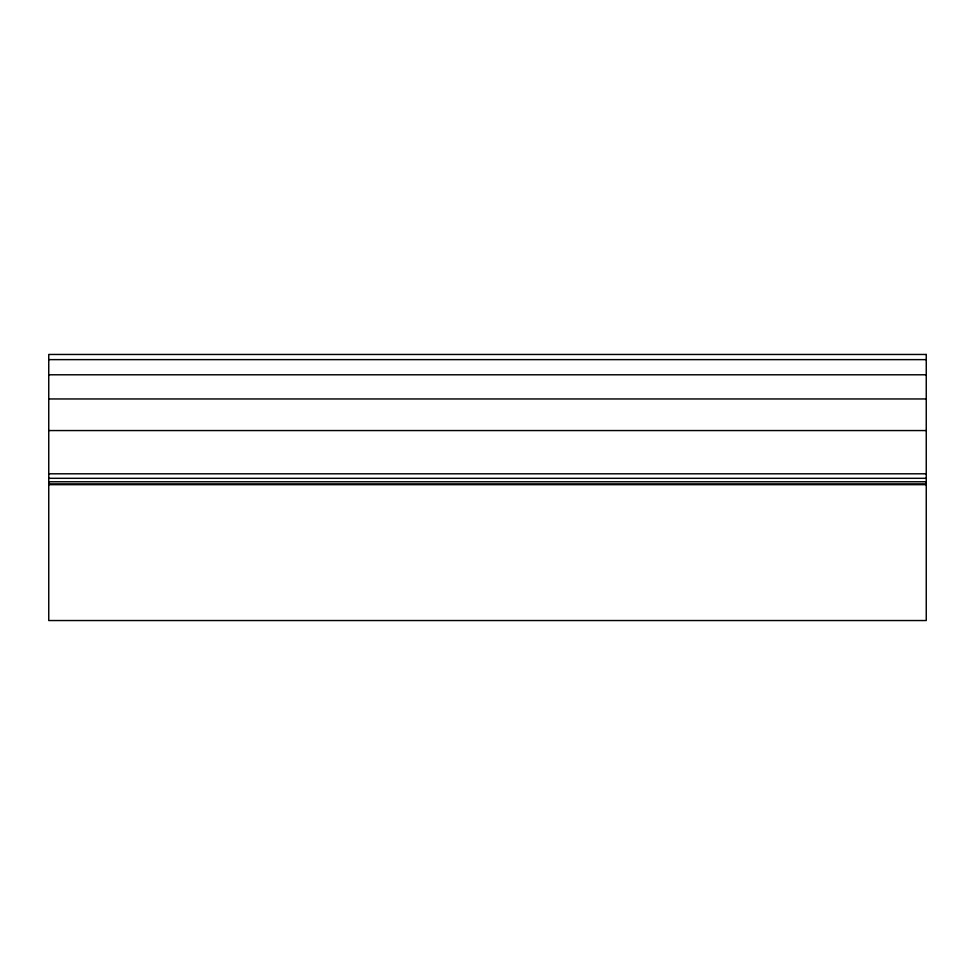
<?xml version="1.0" encoding="UTF-8"?>
<svg xmlns="http://www.w3.org/2000/svg" width="975" height="975" viewBox="0 0 975 975"><rect width="100%" height="100%" fill="white"/><g stroke="black" fill="none" stroke-linecap="round" stroke-linejoin="round"><path stroke-width="1.46" d="M48.75 359.629L926.25 359.629M48.75 374.79L926.25 374.79M48.75 398.958L926.25 398.958M48.75 430.56L926.25 430.56M48.75 473.801L926.25 473.801M48.75 478.311L926.25 478.311M48.75 481.76L926.25 481.76M48.75 483.929L926.25 483.929M48.75 484.673L926.25 484.673M926.25 354.461L48.75 354.461L48.75 620.539L926.25 620.539L926.25 354.461"/></g></svg>
